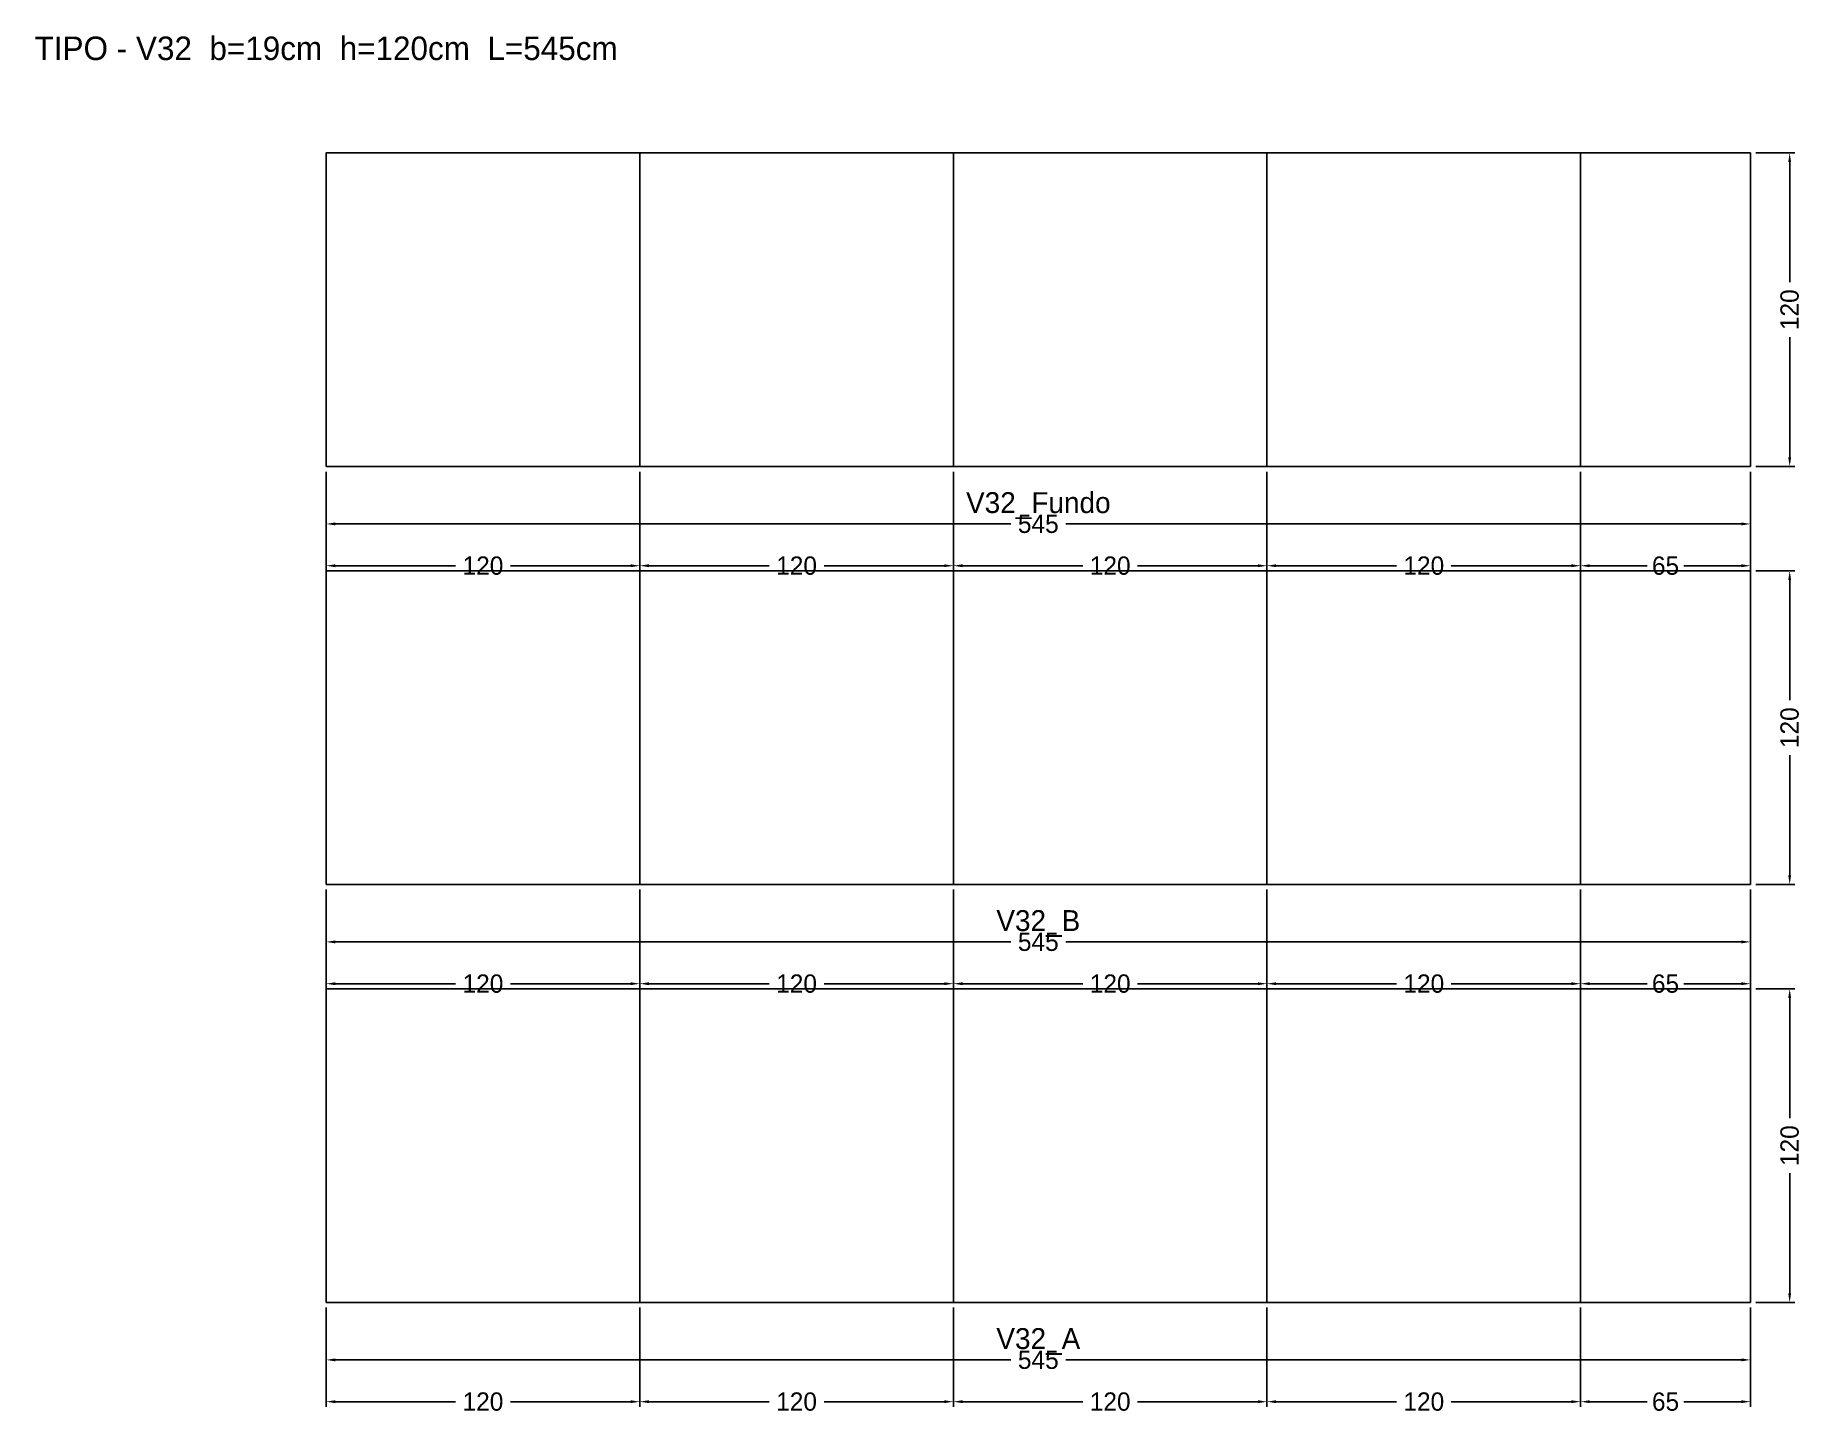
# Model space of a CAD drawing. Header units: metres. Extents: x -111 to 565, y -43 to 485.
import ezdxf

# ---------------------------------------------------------------- set-up
doc = ezdxf.new("R2010")
doc.units = ezdxf.units.M
for name, color, linetype in [('COTA', 3, 'Continuous'), ('NOMENCLATURA', 2, 'Continuous'), ('Paineis', 7, 'Continuous'), ('Texto Secao', 2, 'Continuous')]:
    doc.layers.add(name, color=color, linetype=linetype)
doc.dimstyles.new('COTA_VIG', dxfattribs={"dimtxt": 7, "dimasz": 3.5, "dimexe": 2, "dimexo": 2, "dimgap": 1.5, "dimtad": 1, "dimdec": 1, "dimcen": 2.5, "dimclrd": 3, "dimclre": 3, "dimclrt": 3, "dimazin": 3, "dimtfac": 1, "dimtmove": 0, "dimatfit": 3})

# ---------------------------------------------------------------- blocks, each defined once
blk = doc.blocks.new('_CLOSEDFILLED')
at = {"color": 0, "linetype": 'BYBLOCK'}
blk.add_solid([(-1, 0.16), (0, 0), (-1, -0.16)], dxfattribs=at)
blk = doc.blocks.new('*D1')
at = {"color": 3}
for p, q in [((0, -2), (0, -24)), ((545, -2), (545, -24)), ((3.5, -22), (262, -22)), ((283, -22), (541.5, -22))]:
    blk.add_line(p, q, dxfattribs=at)
at = {"layer": 'Defpoints'}
for p in [(0, 0), (545, 0), (0, -22)]:
    blk.add_point(p, dxfattribs=at)
at = {"layer": 'COTA', "color": 3, "xscale": 3.5, "yscale": 3.5, "rotation": 180}
blk.add_blockref('_CLOSEDFILLED', (0, -22), dxfattribs=at)
at = {"layer": 'COTA', "color": 3, "xscale": 3.5, "yscale": 3.5}
blk.add_blockref('_CLOSEDFILLED', (545, -22), dxfattribs=at)
at = {"layer": 'COTA', "color": 3, "insert": (272.5, -22), "char_height": 7, "attachment_point": 5}
blk.add_mtext('545', dxfattribs=at)
blk = doc.blocks.new('*D2')
at = {"color": 3}
for p, q in [((0, -2), (0, -40)), ((120, -2), (120, -40)), ((3.5, -38), (49.5, -38)), ((70.5, -38), (116.5, -38))]:
    blk.add_line(p, q, dxfattribs=at)
at = {"layer": 'Defpoints'}
for p in [(0, 0), (120, 0), (0, -38)]:
    blk.add_point(p, dxfattribs=at)
at = {"layer": 'COTA', "color": 3, "xscale": 3.5, "yscale": 3.5, "rotation": 180}
blk.add_blockref('_CLOSEDFILLED', (0, -38), dxfattribs=at)
at = {"layer": 'COTA', "color": 3, "xscale": 3.5, "yscale": 3.5}
blk.add_blockref('_CLOSEDFILLED', (120, -38), dxfattribs=at)
at = {"layer": 'COTA', "color": 3, "insert": (60, -38), "char_height": 7, "attachment_point": 5}
blk.add_mtext('120', dxfattribs=at)
blk = doc.blocks.new('*D3')
at = {"color": 3}
for p, q in [((120, -2), (120, -40)), ((240, -2), (240, -40)), ((123.5, -38), (169.5, -38)), ((190.5, -38), (236.5, -38))]:
    blk.add_line(p, q, dxfattribs=at)
at = {"layer": 'Defpoints'}
for p in [(120, 0), (240, 0), (120, -38)]:
    blk.add_point(p, dxfattribs=at)
at = {"layer": 'COTA', "color": 3, "xscale": 3.5, "yscale": 3.5, "rotation": 180}
blk.add_blockref('_CLOSEDFILLED', (120, -38), dxfattribs=at)
at = {"layer": 'COTA', "color": 3, "xscale": 3.5, "yscale": 3.5}
blk.add_blockref('_CLOSEDFILLED', (240, -38), dxfattribs=at)
at = {"layer": 'COTA', "color": 3, "insert": (180, -38), "char_height": 7, "attachment_point": 5}
blk.add_mtext('120', dxfattribs=at)
blk = doc.blocks.new('*D4')
at = {"color": 3}
for p, q in [((240, -2), (240, -40)), ((360, -2), (360, -40)), ((243.5, -38), (289.5, -38)), ((310.5, -38), (356.5, -38))]:
    blk.add_line(p, q, dxfattribs=at)
at = {"layer": 'Defpoints'}
for p in [(240, 0), (360, 0), (240, -38)]:
    blk.add_point(p, dxfattribs=at)
at = {"layer": 'COTA', "color": 3, "xscale": 3.5, "yscale": 3.5, "rotation": 180}
blk.add_blockref('_CLOSEDFILLED', (240, -38), dxfattribs=at)
at = {"layer": 'COTA', "color": 3, "xscale": 3.5, "yscale": 3.5}
blk.add_blockref('_CLOSEDFILLED', (360, -38), dxfattribs=at)
at = {"layer": 'COTA', "color": 3, "insert": (300, -38), "char_height": 7, "attachment_point": 5}
blk.add_mtext('120', dxfattribs=at)
blk = doc.blocks.new('*D5')
at = {"color": 3}
for p, q in [((360, -2), (360, -40)), ((480, -2), (480, -40)), ((363.5, -38), (409.5, -38)), ((430.5, -38), (476.5, -38))]:
    blk.add_line(p, q, dxfattribs=at)
at = {"layer": 'Defpoints'}
for p in [(360, 0), (480, 0), (360, -38)]:
    blk.add_point(p, dxfattribs=at)
at = {"layer": 'COTA', "color": 3, "xscale": 3.5, "yscale": 3.5, "rotation": 180}
blk.add_blockref('_CLOSEDFILLED', (360, -38), dxfattribs=at)
at = {"layer": 'COTA', "color": 3, "xscale": 3.5, "yscale": 3.5}
blk.add_blockref('_CLOSEDFILLED', (480, -38), dxfattribs=at)
at = {"layer": 'COTA', "color": 3, "insert": (420, -38), "char_height": 7, "attachment_point": 5}
blk.add_mtext('120', dxfattribs=at)
blk = doc.blocks.new('*D6')
at = {"color": 3}
for p, q in [((480, -2), (480, -40)), ((545, -2), (545, -40)), ((483.5, -38), (505.5, -38)), ((519.5, -38), (541.5, -38))]:
    blk.add_line(p, q, dxfattribs=at)
at = {"layer": 'Defpoints'}
for p in [(480, 0), (545, 0), (480, -38)]:
    blk.add_point(p, dxfattribs=at)
at = {"layer": 'COTA', "color": 3, "xscale": 3.5, "yscale": 3.5, "rotation": 180}
blk.add_blockref('_CLOSEDFILLED', (480, -38), dxfattribs=at)
at = {"layer": 'COTA', "color": 3, "xscale": 3.5, "yscale": 3.5}
blk.add_blockref('_CLOSEDFILLED', (545, -38), dxfattribs=at)
at = {"layer": 'COTA', "color": 3, "insert": (512.5, -38), "char_height": 7, "attachment_point": 5}
blk.add_mtext('65', dxfattribs=at)
blk = doc.blocks.new('*D7')
at = {"color": 3}
for p, q in [((547, 120), (562, 120)), ((560, 70.5), (560, 116.5)), ((560, 3.5), (560, 49.5)), ((547, 0), (562, 0))]:
    blk.add_line(p, q, dxfattribs=at)
at = {"layer": 'Defpoints'}
for p in [(545, 120), (545, 0), (560, 0)]:
    blk.add_point(p, dxfattribs=at)
at = {"layer": 'COTA', "color": 3, "xscale": 3.5, "yscale": 3.5}
for p, rotation in [((560, 120), 90), ((560, 0), 270)]:
    blk.add_blockref('_CLOSEDFILLED', p, dxfattribs=dict(at, rotation=rotation))
at = {"layer": 'COTA', "color": 3, "insert": (560, 60), "char_height": 7, "attachment_point": 5, "rotation": 90}
blk.add_mtext('120', dxfattribs=at)
blk = doc.blocks.new('*D8')
at = {"color": 3}
for p, q in [((0, 158), (0, 136)), ((545, 158), (545, 136)), ((3.5, 138), (262, 138)), ((283, 138), (541.5, 138))]:
    blk.add_line(p, q, dxfattribs=at)
at = {"layer": 'Defpoints'}
for p in [(0, 160), (545, 160), (0, 138)]:
    blk.add_point(p, dxfattribs=at)
at = {"layer": 'COTA', "color": 3, "xscale": 3.5, "yscale": 3.5, "rotation": 180}
blk.add_blockref('_CLOSEDFILLED', (0, 138), dxfattribs=at)
at = {"layer": 'COTA', "color": 3, "xscale": 3.5, "yscale": 3.5}
blk.add_blockref('_CLOSEDFILLED', (545, 138), dxfattribs=at)
at = {"layer": 'COTA', "color": 3, "insert": (272.5, 138), "char_height": 7, "attachment_point": 5}
blk.add_mtext('545', dxfattribs=at)
blk = doc.blocks.new('*D9')
at = {"color": 3}
for p, q in [((0, 158), (0, 120)), ((120, 158), (120, 120)), ((3.5, 122), (49.5, 122)), ((70.5, 122), (116.5, 122))]:
    blk.add_line(p, q, dxfattribs=at)
at = {"layer": 'Defpoints'}
for p in [(0, 160), (120, 160), (0, 122)]:
    blk.add_point(p, dxfattribs=at)
at = {"layer": 'COTA', "color": 3, "xscale": 3.5, "yscale": 3.5, "rotation": 180}
blk.add_blockref('_CLOSEDFILLED', (0, 122), dxfattribs=at)
at = {"layer": 'COTA', "color": 3, "xscale": 3.5, "yscale": 3.5}
blk.add_blockref('_CLOSEDFILLED', (120, 122), dxfattribs=at)
at = {"layer": 'COTA', "color": 3, "insert": (60, 122), "char_height": 7, "attachment_point": 5}
blk.add_mtext('120', dxfattribs=at)
blk = doc.blocks.new('*D10')
at = {"color": 3}
for p, q in [((120, 158), (120, 120)), ((240, 158), (240, 120)), ((123.5, 122), (169.5, 122)), ((190.5, 122), (236.5, 122))]:
    blk.add_line(p, q, dxfattribs=at)
at = {"layer": 'Defpoints'}
for p in [(120, 160), (240, 160), (120, 122)]:
    blk.add_point(p, dxfattribs=at)
at = {"layer": 'COTA', "color": 3, "xscale": 3.5, "yscale": 3.5, "rotation": 180}
blk.add_blockref('_CLOSEDFILLED', (120, 122), dxfattribs=at)
at = {"layer": 'COTA', "color": 3, "xscale": 3.5, "yscale": 3.5}
blk.add_blockref('_CLOSEDFILLED', (240, 122), dxfattribs=at)
at = {"layer": 'COTA', "color": 3, "insert": (180, 122), "char_height": 7, "attachment_point": 5}
blk.add_mtext('120', dxfattribs=at)
blk = doc.blocks.new('*D11')
at = {"color": 3}
for p, q in [((240, 158), (240, 120)), ((360, 158), (360, 120)), ((243.5, 122), (289.5, 122)), ((310.5, 122), (356.5, 122))]:
    blk.add_line(p, q, dxfattribs=at)
at = {"layer": 'Defpoints'}
for p in [(240, 160), (360, 160), (240, 122)]:
    blk.add_point(p, dxfattribs=at)
at = {"layer": 'COTA', "color": 3, "xscale": 3.5, "yscale": 3.5, "rotation": 180}
blk.add_blockref('_CLOSEDFILLED', (240, 122), dxfattribs=at)
at = {"layer": 'COTA', "color": 3, "xscale": 3.5, "yscale": 3.5}
blk.add_blockref('_CLOSEDFILLED', (360, 122), dxfattribs=at)
at = {"layer": 'COTA', "color": 3, "insert": (300, 122), "char_height": 7, "attachment_point": 5}
blk.add_mtext('120', dxfattribs=at)
blk = doc.blocks.new('*D12')
at = {"color": 3}
for p, q in [((360, 158), (360, 120)), ((480, 158), (480, 120)), ((363.5, 122), (409.5, 122)), ((430.5, 122), (476.5, 122))]:
    blk.add_line(p, q, dxfattribs=at)
at = {"layer": 'Defpoints'}
for p in [(360, 160), (480, 160), (360, 122)]:
    blk.add_point(p, dxfattribs=at)
at = {"layer": 'COTA', "color": 3, "xscale": 3.5, "yscale": 3.5, "rotation": 180}
blk.add_blockref('_CLOSEDFILLED', (360, 122), dxfattribs=at)
at = {"layer": 'COTA', "color": 3, "xscale": 3.5, "yscale": 3.5}
blk.add_blockref('_CLOSEDFILLED', (480, 122), dxfattribs=at)
at = {"layer": 'COTA', "color": 3, "insert": (420, 122), "char_height": 7, "attachment_point": 5}
blk.add_mtext('120', dxfattribs=at)
blk = doc.blocks.new('*D13')
at = {"color": 3}
for p, q in [((480, 158), (480, 120)), ((545, 158), (545, 120)), ((483.5, 122), (505.5, 122)), ((519.5, 122), (541.5, 122))]:
    blk.add_line(p, q, dxfattribs=at)
at = {"layer": 'Defpoints'}
for p in [(480, 160), (545, 160), (480, 122)]:
    blk.add_point(p, dxfattribs=at)
at = {"layer": 'COTA', "color": 3, "xscale": 3.5, "yscale": 3.5, "rotation": 180}
blk.add_blockref('_CLOSEDFILLED', (480, 122), dxfattribs=at)
at = {"layer": 'COTA', "color": 3, "xscale": 3.5, "yscale": 3.5}
blk.add_blockref('_CLOSEDFILLED', (545, 122), dxfattribs=at)
at = {"layer": 'COTA', "color": 3, "insert": (512.5, 122), "char_height": 7, "attachment_point": 5}
blk.add_mtext('65', dxfattribs=at)
blk = doc.blocks.new('*D14')
at = {"color": 3}
for p, q in [((547, 280), (562, 280)), ((560, 230.5), (560, 276.5)), ((560, 163.5), (560, 209.5)), ((547, 160), (562, 160))]:
    blk.add_line(p, q, dxfattribs=at)
at = {"layer": 'Defpoints'}
for p in [(545, 280), (545, 160), (560, 160)]:
    blk.add_point(p, dxfattribs=at)
at = {"layer": 'COTA', "color": 3, "xscale": 3.5, "yscale": 3.5}
for p, rotation in [((560, 280), 90), ((560, 160), 270)]:
    blk.add_blockref('_CLOSEDFILLED', p, dxfattribs=dict(at, rotation=rotation))
at = {"layer": 'COTA', "color": 3, "insert": (560, 220), "char_height": 7, "attachment_point": 5, "rotation": 90}
blk.add_mtext('120', dxfattribs=at)
blk = doc.blocks.new('*D15')
at = {"color": 3}
for p, q in [((0, 318), (0, 296)), ((545, 318), (545, 296)), ((3.5, 298), (262, 298)), ((283, 298), (541.5, 298))]:
    blk.add_line(p, q, dxfattribs=at)
at = {"layer": 'Defpoints'}
for p in [(0, 320), (545, 320), (0, 298)]:
    blk.add_point(p, dxfattribs=at)
at = {"layer": 'COTA', "color": 3, "xscale": 3.5, "yscale": 3.5, "rotation": 180}
blk.add_blockref('_CLOSEDFILLED', (0, 298), dxfattribs=at)
at = {"layer": 'COTA', "color": 3, "xscale": 3.5, "yscale": 3.5}
blk.add_blockref('_CLOSEDFILLED', (545, 298), dxfattribs=at)
at = {"layer": 'COTA', "color": 3, "insert": (272.5, 298), "char_height": 7, "attachment_point": 5}
blk.add_mtext('545', dxfattribs=at)
blk = doc.blocks.new('*D16')
at = {"color": 3}
for p, q in [((0, 318), (0, 280)), ((120, 318), (120, 280)), ((3.5, 282), (49.5, 282)), ((70.5, 282), (116.5, 282))]:
    blk.add_line(p, q, dxfattribs=at)
at = {"layer": 'Defpoints'}
for p in [(0, 320), (120, 320), (0, 282)]:
    blk.add_point(p, dxfattribs=at)
at = {"layer": 'COTA', "color": 3, "xscale": 3.5, "yscale": 3.5, "rotation": 180}
blk.add_blockref('_CLOSEDFILLED', (0, 282), dxfattribs=at)
at = {"layer": 'COTA', "color": 3, "xscale": 3.5, "yscale": 3.5}
blk.add_blockref('_CLOSEDFILLED', (120, 282), dxfattribs=at)
at = {"layer": 'COTA', "color": 3, "insert": (60, 282), "char_height": 7, "attachment_point": 5}
blk.add_mtext('120', dxfattribs=at)
blk = doc.blocks.new('*D17')
at = {"color": 3}
for p, q in [((120, 318), (120, 280)), ((240, 318), (240, 280)), ((123.5, 282), (169.5, 282)), ((190.5, 282), (236.5, 282))]:
    blk.add_line(p, q, dxfattribs=at)
at = {"layer": 'Defpoints'}
for p in [(120, 320), (240, 320), (120, 282)]:
    blk.add_point(p, dxfattribs=at)
at = {"layer": 'COTA', "color": 3, "xscale": 3.5, "yscale": 3.5, "rotation": 180}
blk.add_blockref('_CLOSEDFILLED', (120, 282), dxfattribs=at)
at = {"layer": 'COTA', "color": 3, "xscale": 3.5, "yscale": 3.5}
blk.add_blockref('_CLOSEDFILLED', (240, 282), dxfattribs=at)
at = {"layer": 'COTA', "color": 3, "insert": (180, 282), "char_height": 7, "attachment_point": 5}
blk.add_mtext('120', dxfattribs=at)
blk = doc.blocks.new('*D18')
at = {"color": 3}
for p, q in [((240, 318), (240, 280)), ((360, 318), (360, 280)), ((243.5, 282), (289.5, 282)), ((310.5, 282), (356.5, 282))]:
    blk.add_line(p, q, dxfattribs=at)
at = {"layer": 'Defpoints'}
for p in [(240, 320), (360, 320), (240, 282)]:
    blk.add_point(p, dxfattribs=at)
at = {"layer": 'COTA', "color": 3, "xscale": 3.5, "yscale": 3.5, "rotation": 180}
blk.add_blockref('_CLOSEDFILLED', (240, 282), dxfattribs=at)
at = {"layer": 'COTA', "color": 3, "xscale": 3.5, "yscale": 3.5}
blk.add_blockref('_CLOSEDFILLED', (360, 282), dxfattribs=at)
at = {"layer": 'COTA', "color": 3, "insert": (300, 282), "char_height": 7, "attachment_point": 5}
blk.add_mtext('120', dxfattribs=at)
blk = doc.blocks.new('*D19')
at = {"color": 3}
for p, q in [((360, 318), (360, 280)), ((480, 318), (480, 280)), ((363.5, 282), (409.5, 282)), ((430.5, 282), (476.5, 282))]:
    blk.add_line(p, q, dxfattribs=at)
at = {"layer": 'Defpoints'}
for p in [(360, 320), (480, 320), (360, 282)]:
    blk.add_point(p, dxfattribs=at)
at = {"layer": 'COTA', "color": 3, "xscale": 3.5, "yscale": 3.5, "rotation": 180}
blk.add_blockref('_CLOSEDFILLED', (360, 282), dxfattribs=at)
at = {"layer": 'COTA', "color": 3, "xscale": 3.5, "yscale": 3.5}
blk.add_blockref('_CLOSEDFILLED', (480, 282), dxfattribs=at)
at = {"layer": 'COTA', "color": 3, "insert": (420, 282), "char_height": 7, "attachment_point": 5}
blk.add_mtext('120', dxfattribs=at)
blk = doc.blocks.new('*D20')
at = {"color": 3}
for p, q in [((480, 318), (480, 280)), ((545, 318), (545, 280)), ((483.5, 282), (505.5, 282)), ((519.5, 282), (541.5, 282))]:
    blk.add_line(p, q, dxfattribs=at)
at = {"layer": 'Defpoints'}
for p in [(480, 320), (545, 320), (480, 282)]:
    blk.add_point(p, dxfattribs=at)
at = {"layer": 'COTA', "color": 3, "xscale": 3.5, "yscale": 3.5, "rotation": 180}
blk.add_blockref('_CLOSEDFILLED', (480, 282), dxfattribs=at)
at = {"layer": 'COTA', "color": 3, "xscale": 3.5, "yscale": 3.5}
blk.add_blockref('_CLOSEDFILLED', (545, 282), dxfattribs=at)
at = {"layer": 'COTA', "color": 3, "insert": (512.5, 282), "char_height": 7, "attachment_point": 5}
blk.add_mtext('65', dxfattribs=at)
blk = doc.blocks.new('*D21')
at = {"color": 3}
for p, q in [((547, 440), (562, 440)), ((560, 390.5), (560, 436.5)), ((560, 323.5), (560, 369.5)), ((547, 320), (562, 320))]:
    blk.add_line(p, q, dxfattribs=at)
at = {"layer": 'Defpoints'}
for p in [(545, 440), (545, 320), (560, 320)]:
    blk.add_point(p, dxfattribs=at)
at = {"layer": 'COTA', "color": 3, "xscale": 3.5, "yscale": 3.5}
for p, rotation in [((560, 440), 90), ((560, 320), 270)]:
    blk.add_blockref('_CLOSEDFILLED', p, dxfattribs=dict(at, rotation=rotation))
at = {"layer": 'COTA', "color": 3, "insert": (560, 380), "char_height": 7, "attachment_point": 5, "rotation": 90}
blk.add_mtext('120', dxfattribs=at)

msp = doc.modelspace()

# ---------------------------------------------------------------- linework, layer by layer
at = {"layer": 'Paineis'}
for points in [[(0, 320), (120, 320), (120, 440), (0, 440)], [(120, 320), (240, 320), (240, 440), (120, 440)], [(240, 320), (360, 320), (360, 440), (240, 440)], [(360, 320), (480, 320), (480, 440), (360, 440)], [(480, 320), (545, 320), (545, 440), (480, 440)], [(0, 160), (120, 160), (120, 280), (0, 280)], [(120, 160), (240, 160), (240, 280), (120, 280)], [(240, 160), (360, 160), (360, 280), (240, 280)], [(360, 160), (480, 160), (480, 280), (360, 280)], [(480, 160), (545, 160), (545, 280), (480, 280)], [(0, 0), (120, 0), (120, 120), (0, 120)], [(120, 0), (240, 0), (240, 120), (120, 120)], [(240, 0), (360, 0), (360, 120), (240, 120)], [(360, 0), (480, 0), (480, 120), (360, 120)], [(480, 0), (545, 0), (545, 120), (480, 120)]]:
    msp.add_lwpolyline(points, close=True, dxfattribs=at)

# ---------------------------------------------------------------- texts
at = {"layer": 'NOMENCLATURA', "insert": (0, 480), "char_height": 9, "width": 565, "attachment_point": 5}
msp.add_mtext('TIPO - V32  b=19cm  h=120cm  L=545cm', dxfattribs=at)
at = {"layer": 'Texto Secao', "char_height": 8, "width": 565, "attachment_point": 5}
for s, insert in [('V32_Fundo', (272.5, 305)), ('V32_B', (272.5, 145)), ('V32_A', (272.5, -15))]:
    msp.add_mtext(s, dxfattribs=dict(at, insert=insert))

# ---------------------------------------------------------------- dimensions: what is measured, and where the dimension line sits
at = {"layer": 'COTA'}
for base, p1, p2, picture, middle in [((560, 320), (545, 320), (545, 440), '*D21', (560, 380)), ((560, 160), (545, 160), (545, 280), '*D14', (560, 220)), ((560, 0), (545, 0), (545, 120), '*D7', (560, 60))]:
    dim = msp.add_linear_dim(base=base, p1=p1, p2=p2, angle=90, dimstyle='COTA_VIG', dxfattribs=at)
    dim.commit()
    dim.dimension.update_dxf_attribs({"geometry": picture, "text_midpoint": middle})
for base, p1, p2, picture, middle in [((0, 298), (0, 320), (545, 320), '*D15', (272.5, 298)), ((0, 282), (0, 320), (120, 320), '*D16', (60, 282)), ((120, 282), (120, 320), (240, 320), '*D17', (180, 282)), ((240, 282), (240, 320), (360, 320), '*D18', (300, 282)), ((360, 282), (360, 320), (480, 320), '*D19', (420, 282)), ((480, 282), (480, 320), (545, 320), '*D20', (512.5, 282)), ((0, 138), (0, 160), (545, 160), '*D8', (272.5, 138)), ((0, 122), (0, 160), (120, 160), '*D9', (60, 122)), ((120, 122), (120, 160), (240, 160), '*D10', (180, 122)), ((240, 122), (240, 160), (360, 160), '*D11', (300, 122)), ((360, 122), (360, 160), (480, 160), '*D12', (420, 122)), ((480, 122), (480, 160), (545, 160), '*D13', (512.5, 122)), ((0, -22), (0, 0), (545, 0), '*D1', (272.5, -22)), ((0, -38), (0, 0), (120, 0), '*D2', (60, -38)), ((120, -38), (120, 0), (240, 0), '*D3', (180, -38)), ((240, -38), (240, 0), (360, 0), '*D4', (300, -38)), ((360, -38), (360, 0), (480, 0), '*D5', (420, -38)), ((480, -38), (480, 0), (545, 0), '*D6', (512.5, -38))]:
    dim = msp.add_linear_dim(base=base, p1=p1, p2=p2, dimstyle='COTA_VIG', dxfattribs=at)
    dim.commit()
    dim.dimension.update_dxf_attribs({"geometry": picture, "text_midpoint": middle})

doc.saveas('drawing.dxf')
